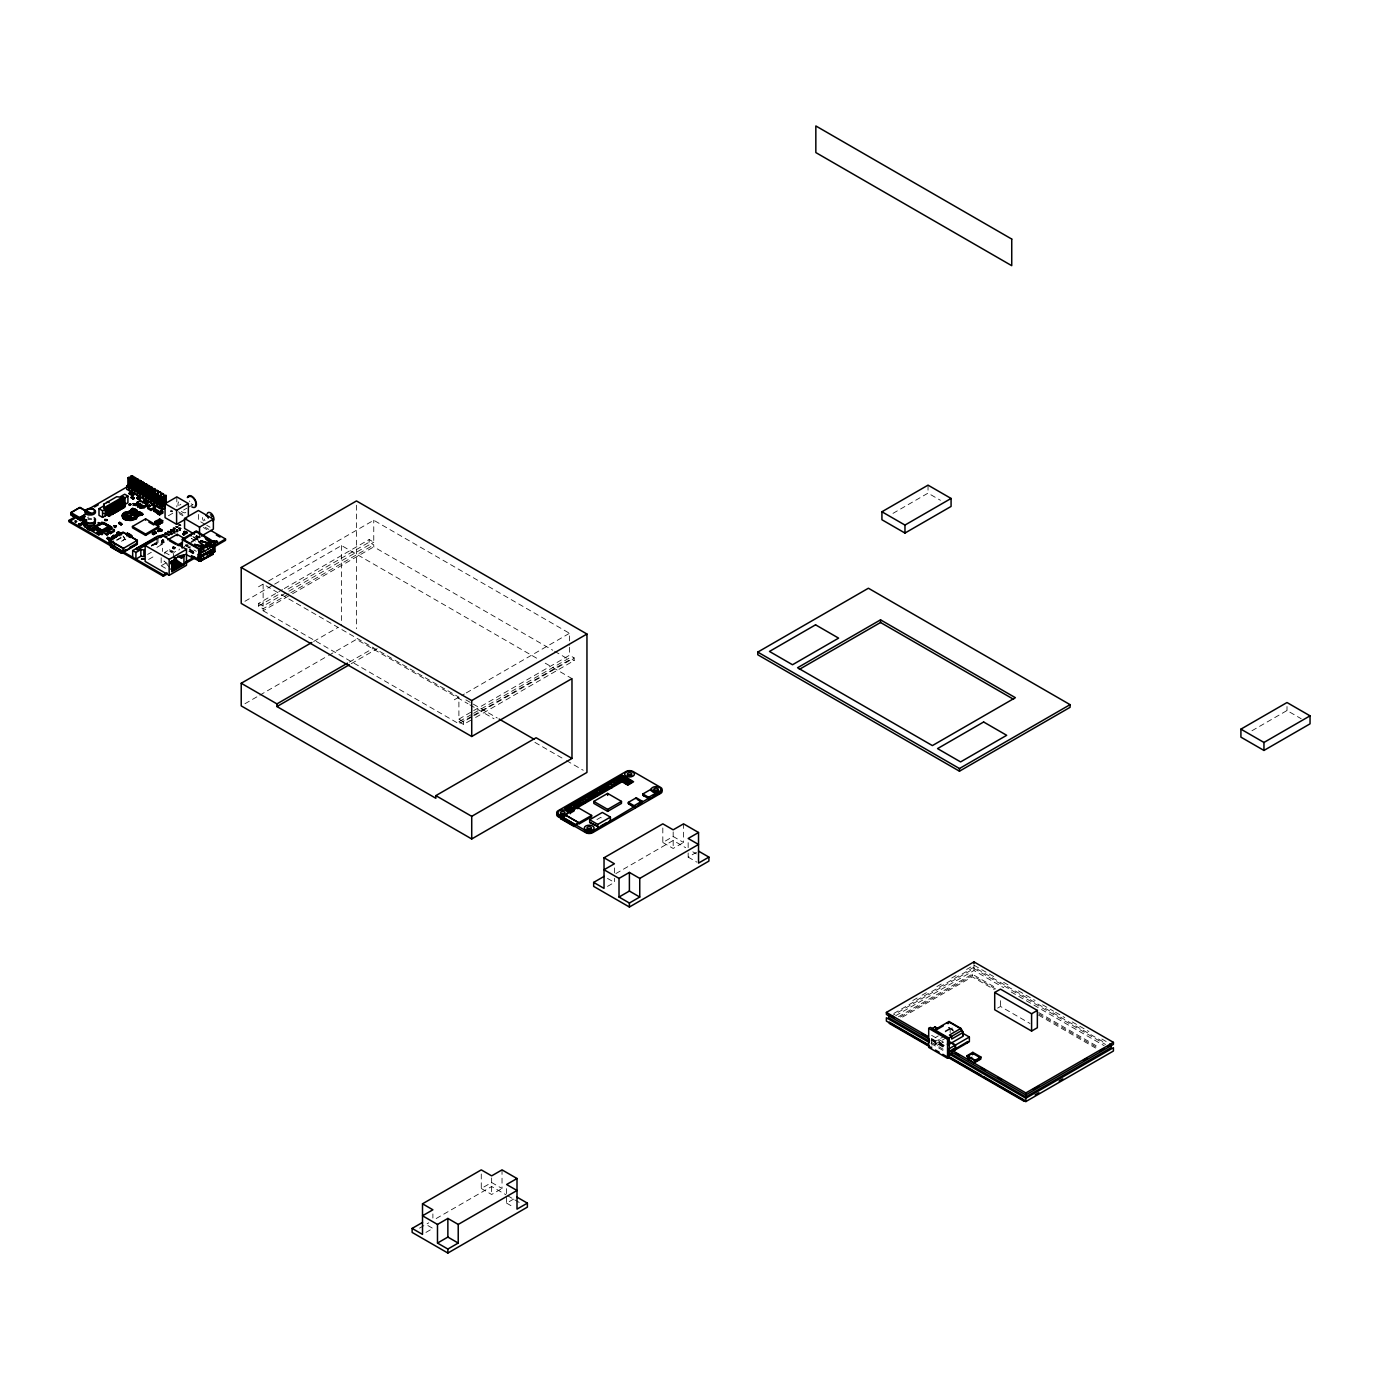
<?xml version="1.0" encoding="UTF-8"?>
<svg xmlns="http://www.w3.org/2000/svg" width="1379" height="1379" viewBox="0 0 1379 1379"><rect width="100%" height="100%" fill="white"/><g stroke="black" fill="none" stroke-linecap="round" stroke-linejoin="round"><path stroke-width="0.75" stroke-dasharray="5 3.75" d="M945.046 1035.784L935.169 1041.49L935.048 1044.213L931.601 1046.213M172.392 511.747L170.824 511.54L172.358 511.385M163.791 539.603L162.222 539.603M172.289 510.523L170.824 510.213L170.824 511.54M194.835 539.62L193.422 540.43M116.422 540.034L123.334 536.035L125.058 539.034L119.87 542.033M116.991 540.275L123.903 536.276M121.49 541.292L124.937 539.292L128.437 541.326M168.428 515.729L173.461 512.816M183.631 510.04L186.906 508.144M188.544 507.213L193.439 504.386M153.31 543.981L153.879 544.981L158.033 542.585L161.602 544.653L161.602 538M154.689 544.515L155.155 542.912L156.947 543.947L153.379 546.015M151.328 545.636L155.051 543.481M151.811 545.774L155.499 543.654L154.689 543.188M151.604 546.291L152.086 544.688M153.31 545.308L152.655 544.36M164.067 542.033L162.619 540.085L161.464 540.758L164.377 541.085L163.205 542.878L161.464 541.878L164.377 542.206M161.791 541.171L162.963 540.499M162.912 541.809L164.067 540.913M161.602 544.653L156.534 547.566L156.534 542.585M147.605 554.427L151.328 552.289M148.604 559.443L155.534 555.444M172.306 547.015L175.202 547.342L174.047 549.135L172.306 547.015L175.202 547.342M172.634 547.429L173.788 546.532L173.737 548.963M164.825 553.927L164.825 552.341L169.72 549.514L174.461 552.445M172.306 548.135L175.202 548.463M173.737 547.842L174.892 547.17L174.892 548.29M173.737 548.066L174.892 547.394M169.72 549.514L170.944 552.134L173.375 550.721L173.375 556.72M200.127 536.69L194.835 539.758L194.835 538.413L195.473 539.379M195.473 538.31L199.507 535.983L199.507 537.052M191.198 541.568L196.128 538.724L196.128 539.603M174.84 551.755L175.719 551.583M178.874 550.083L179.58 549.014M185.648 545.463L188.233 545.308M184.148 546.567L187.906 544.602M189.561 543.447L194.973 540.327L194.973 541.654M187.906 545.498L186.493 546.308L186.493 545.188M187.596 548.066L190.216 546.567M161.171 557.771L161.171 565.769L166.394 562.735M258.511 586.799L263.13 584.127L458.897 697.153L458.897 719.114L463.499 721.769L472.721 716.442M268.664 580.938L373.761 520.262L569.527 633.289L569.527 645.251M244.945 601.278L272.801 585.196M274.645 584.127L341.492 545.532L537.776 658.852M288.935 593.849L263.13 608.742L258.511 606.088L258.511 603.433L282.488 589.591M284.333 588.523L369.158 539.551L373.761 542.206L373.761 520.262M258.511 606.088L280.644 593.315M288.021 589.057L369.158 542.206L373.761 544.877L373.761 546.877L552.755 650.216M258.511 603.433L263.13 606.088L287.091 592.246M288.935 591.177L373.761 542.206M290.779 592.78L373.761 544.877M263.13 608.742L263.13 610.742L290.71 594.814M292.555 593.746L373.761 546.877M313.636 641.459L337.786 627.531M244.945 703.738L257.959 696.24M259.821 695.154L326.737 656.525M328.598 655.456L356.471 639.356L467.998 703.738M349.37 662.092L373.502 648.147M351.231 663.678L377.225 648.664M454.277 699.808L464.43 693.965M466.274 692.896L569.527 633.289M458.897 719.114L471.808 711.667M473.652 710.599L569.527 655.232L574.147 657.904L574.147 660.558L474.566 718.045M471.773 716.339L458.897 723.768L458.897 721.769L471.808 714.322M473.652 713.253L569.527 657.904L574.147 660.558M473.618 715.27L569.527 659.903L569.527 657.904M474.566 715.391L574.147 657.904M458.897 721.769L463.499 724.44L472.721 719.114M892.989 513.367L928.033 493.13L940.444 500.301M596.935 819.557L600.623 817.437L603.623 819.16M662.816 827.986L662.816 842.483L673.176 836.484L683.553 842.483L683.553 823.849M615.861 873.579L673.176 840.483L685.691 847.706M607.484 886.387L614.413 882.405L614.413 878.251M662.816 842.483L673.176 848.464L683.553 842.483M688.155 852.98L688.155 857.117L696.809 852.119M1251.96 730.749L1287.003 710.53L1301.19 718.718M481.271 1174.012L481.271 1188.491L491.648 1182.51L502.025 1188.491L502.025 1169.875M419.526 1228.137L428.783 1222.811M436.178 1218.536L491.648 1186.509L505.938 1194.748M425.956 1232.412L432.885 1228.413L425.956 1224.431M481.271 1188.491L491.648 1194.49L502.025 1188.491M506.627 1188.646L506.627 1203.143L513.54 1199.144M912.795 1000.516L920.207 996.224M922.068 995.155L929.48 990.88M936.893 986.588L944.305 982.313M951.717 978.039L959.146 973.746M966.558 969.471L973.97 965.197L996.207 978.021M893.833 1013.444L973.97 967.179L1105.975 1043.403M890.541 1016.685L973.97 968.523L1105.544 1044.489M895.695 1015.702L973.97 970.506L1003.722 987.692M898.487 1016.754L972.247 974.177L996.259 988.036M900.332 1017.012L972.247 975.505L996.259 989.364M902.573 1017.064L972.247 976.832L994.328 989.588M945.167 1031.061L952.079 1027.062L952.079 1030.165M931.601 1044.058L931.601 1039.766L938.306 1035.905M945.218 1031.906L950.148 1029.062L953.82 1031.182M946.683 1037.594L935.048 1044.213L937.479 1045.472L944.219 1041.576M997.603 1008.101L1000.482 1006.446L1029.975 1023.477M196.749 538.775L198.214 539.12L196.749 539.051M91.497 518.401L89.083 518.418A4.878 2.827 0 0 0 87.946 518.694M91.669 519.504L88.928 519.521A5.55 3.206 0 0 0 87.653 519.849M554.617 651.284L569.527 659.903M545.222 663.161L571.975 678.606M1003.619 982.313L1011.031 986.588M1018.443 990.863L1035.129 1000.499M1042.541 1004.774L1053.659 1011.203M1055.521 1012.272L1064.778 1017.616M1072.19 1021.891L1088.876 1031.526M1101.838 1039.025L1111.112 1044.368M205.04 524.33L198.386 520.486L198.386 514.488M206.712 525.278L210.039 527.209M1011.152 991.984L1104.114 1045.661M178.46 511.833L185.062 515.625M205.178 527.243L208.884 529.381M179.27 513.626L182.976 515.763M203.334 527.519L207.04 529.657M1038.732 1012.565L1097.839 1046.678M1038.732 1013.893L1097.839 1048.023M1038.508 1015.099L1095.564 1048.04M196.766 535.604L200.351 537.672M199.455 537.982L196.128 536.052L191.509 538.724M192.836 536.534L197.283 539.12M193.698 537.327L197.283 539.379M194.835 538.413L198.524 540.551M191.405 538.396L196.697 541.723M465.895 699.877L471.446 703.066M473.29 704.135L497.302 718.011M469.86 704.824L494.027 718.769M534.914 742.385L564.649 759.553M566.51 760.622L583.248 770.275M185.648 544.567L186.803 545.239M186.32 545.567L196.301 551.341M189.319 548.808L196.249 553.065M189.526 549.669L196.697 553.824M189.647 550.152L197.973 554.961M189.526 551.014L196.697 555.151M188.751 551.135L195.663 555.392M692.827 851.826L696.395 853.894M169.72 551.117L173.237 553.134M164.825 552.341L170.1 555.375M263.13 610.742L458.897 723.768M688.155 857.117L696.809 862.099M161.171 565.769L166.445 568.803M948.838 1027.407L954.078 1030.441M948.528 1027.683L954.044 1030.871M931.601 1035.336L948.114 1044.886M944.339 1045.437L940.926 1043.472L938.634 1039.49M931.514 1038.49L944.167 1045.799M931.308 1039.042L944.287 1046.523M931.601 1039.766L944.443 1047.195M931.015 1040.18L944.029 1047.695M931.308 1042.369L944.287 1049.85M931.015 1043.507L944.029 1051.022M607.484 878.406L614.413 882.405M507.731 1195.783L513.091 1198.885M514.867 1199.902L520.228 1203.005M506.627 1203.143L513.54 1207.125M938.237 1039.714L940.547 1043.696M935.169 1041.49L937.479 1045.472M167.342 563.925L163.998 561.029L169.531 567.441M123.041 536.017L124.937 539.292M1287.003 706.531L1287.003 710.53M1000.482 1000.671L1000.482 1006.446M973.97 965.197L973.97 970.506M972.247 974.177L972.247 975.505M950.148 1029.062L950.148 1032.837M928.033 485.149L928.033 493.13M688.155 842.621L688.155 850.912M673.176 831.899L673.176 848.464M614.413 867.908L614.413 876.182M569.527 647.251L569.527 655.232M491.648 1177.925L491.648 1194.49M463.499 721.769L463.499 724.44M432.885 1213.934L432.885 1218.071M369.158 539.551L369.158 542.206M356.471 505.214L356.471 628.703M341.492 545.532L341.492 625.376M263.13 584.127L263.13 606.088M196.697 535.448L196.697 539.723M186.803 545.015L186.803 546.136M176.822 496.905L176.822 506.886M174.047 548.015L174.047 549.135M173.461 546.343L173.461 547.463M172.634 547.204L172.634 548.325M163.205 541.757L163.205 542.878M162.912 542.705L162.963 540.275L161.791 542.068M162.619 540.085L162.619 541.206M162.446 539.482L162.446 551.462M158.033 537.586L158.033 542.585M156.947 538.637L156.913 547.394M155.155 542.912L155.155 544.24M87.584 517.384A5.671 3.275 0 0 1 88.911 517.056M179.787 505.248A3.258 1.879 60 0 1 180.856 504.249M192.957 504.524A3.258 1.879 60 0 1 191.216 503.783M189.802 501.732A3.258 1.879 60 0 1 189.578 500.956M185.837 512.523A6.516 3.758 60 0 1 181.39 511.333M178.132 505.697A6.516 3.758 60 0 1 178.598 501.922M203.437 520.9A4.895 2.827 60 0 1 202.42 517.487M205.006 520.71A2.448 1.413 60 0 1 204.213 519.038"/><path stroke-width="1.5" d="M75.19 521.796C74.966 522.141 75.224 519.297 75.759 521.555M130.247 485.942L130.264 477.979L129.057 477.272L127.885 477.961L127.885 485.942L130.247 485.942L127.885 485.942M132.384 511.971L134.073 512.161A8.274 4.775 0 0 0 133.28 509.782L133.729 509.696A13.29 7.671 0 0 1 135.056 512.092L136.297 511.678M133.022 487.545L133.039 476.376L131.832 475.686L130.66 476.358L130.66 487.528L133.022 487.545L130.66 487.528M135.78 489.149L135.797 477.979L134.59 477.272L133.418 477.961L133.418 489.131L135.78 489.149L133.418 489.131M138.555 490.734L138.555 479.564L137.366 478.875L136.176 479.547L136.176 490.734L138.555 490.734L136.176 490.734M141.313 492.337L141.33 481.168L140.124 480.461L138.951 481.15L138.951 492.32L141.313 492.337L138.951 492.32M144.088 493.923L144.088 482.753L142.899 482.064L141.709 482.736L141.709 493.923L144.088 493.923L141.709 493.923M146.846 495.526L146.863 484.357L145.657 483.667L144.485 484.339L144.485 495.526L146.846 495.526L144.485 495.526M149.604 497.129L149.621 485.96L148.415 485.253L147.243 485.942L147.243 497.112L149.604 497.129L147.243 497.112M152.38 498.715L152.397 487.545L151.19 486.856L150.018 487.528L150.018 498.715L152.38 498.715L150.018 498.715M155.137 500.318L155.155 489.149L153.948 488.459L152.776 489.131L152.776 500.318L155.137 500.318L152.776 500.318M157.913 501.922L157.93 490.752L156.723 490.045L155.551 490.734L155.551 501.904L157.913 501.922L155.551 501.904M160.671 503.507L160.688 492.337L159.481 491.648L158.309 492.32L158.309 503.507L160.671 503.507L158.309 503.507M163.446 505.11L163.463 493.941L162.257 493.251L161.084 493.923L161.084 505.093L163.446 505.11L161.084 505.093M166.221 495.544L166.204 503.507L165.049 504.197L163.842 503.507L163.842 495.526L166.221 495.544L163.842 495.526M142.106 514.436L141.227 513.16M92.324 529.915L94.789 528.485L93.875 527.95L94.031 529.329M93.255 529.777L96.358 528.64L100.408 530.984L100.408 529.26M136.78 511.695L136.504 510.54M132.746 508.351L132.884 508.73A4.964 2.861 0 0 1 135.952 509.902L136.607 510.851M132.97 509.23L132.177 509.247M131.298 510.316L131.936 509.437M131.522 511.661L131.367 510.523M131.246 510.816L131.384 511.488A2.206 1.276 0 0 0 134.435 512.367L134.435 512.419A3.379 1.948 0 0 0 134.504 511.557L134.539 511.695M132.212 511.661L132.798 509.351M139.434 512.264L138.434 512.109A1.81 1.051 0 0 0 136.176 513.143L136.28 513.402A2.034 1.172 0 0 0 137.452 515.108C140.262 515.556 133.935 513.574 138.383 513.557M140.262 513.005L141.623 513.471M140.348 514.746L139.124 515.212L142.175 514.212M109.165 502.559L107.562 501.646L106.769 502.749M135.625 505.403L134.366 504.455L133.108 505.403M167.824 533.001L169.445 533.001M172.203 531.536L170.703 531.639M173.392 533.018L175.03 533.018M177.805 531.518L176.322 531.639M580.145 803.147C584.075 806.163 583.196 800.871 578.835 802.785M606.398 786.754C601.882 789.288 603.933 784.323 606.829 786.289M85.946 510.351L85.912 511.678A4.223 2.43 0 0 0 88.98 513.453L91.273 513.419A4.654 2.689 0 0 0 94.461 511.575L94.513 510.264A4.223 2.43 0 0 0 91.428 508.489L89.135 508.506A4.654 2.689 0 0 0 85.946 510.351L91.273 513.419M85.015 519.297L84.964 520.917A5.154 2.965 0 0 0 88.721 523.089L91.514 523.055A5.671 3.275 0 0 0 95.392 520.814L95.444 519.193A5.154 2.965 0 0 0 94.1 517.814M172.03 568.441L173.72 569.786M171.013 561.753L176.133 568.389L171.789 563.735M172.151 561.132L177.943 567.355L171.617 561.408M175.719 566.286L173.582 562.684M176.926 565.58L179.149 566.648L172.823 560.719M178.081 564.994L179.753 566.304L174.03 560.012M173.961 560.098L178.684 564.649L174.633 559.667M174.409 557.426L181.545 565.269L179.287 564.304L174.478 557.357M137.09 512.471L136.642 513.333M935.048 1026.907L936.755 1029.63L937.358 1028.234L935.048 1026.907L931.601 1028.906M132.005 510.471L131.936 511.419M89.842 529.864L89.17 529.398M961.577 1030.578L948.114 1038.439L948.114 1044.886L963.214 1036.163L963.214 1032.388L960.904 1028.406L948.993 1021.529L948.287 1022.977L946.701 1022.856M952.837 1050.35L953.561 1048.902L955.147 1049.023L955.147 1045.248L951.476 1043.127M951.458 1051.987L1025.838 1094.926L1113.422 1044.368L1113.422 1042.369L1025.838 1092.944L953.234 1051.022L953.94 1049.557L955.526 1049.695L955.526 1045.023L950.338 1042.041M967.058 1043.041L967.765 1041.576L950.941 1051.453M642.045 802.302L634.961 807.594L628.341 803.561L628.341 802.371L636.288 797.769L642.045 801.096L642.045 802.302L637.736 799.803M656.576 793.908L649.492 799.199L642.855 795.183L642.855 793.976L650.802 789.391L656.576 792.718L656.576 793.908L652.25 791.425M88.877 529.674L90.445 529.502M89.221 528.829L90.049 529.002M147.881 502.663C143.502 506.627 140.503 497.078 147.881 502.663L145.76 504.955L145.76 503.611M182.183 548.118L182.528 538.948L196.352 530.967L213.642 541.619M199.128 560.839L199.472 548.739L213.297 540.758M185.562 554.358L199.472 561.046L213.297 553.065L213.642 551.79M141.33 514.488L142.175 514.298M132.16 509.437L134.746 509.816M80.378 524.02L81.689 524.537M136.642 512.816L136.573 512.971A13.687 7.912 0 0 1 140.882 513.971L140.882 513.971M91.014 528.709L90.066 528.157M115.784 527.45L114.371 527.45M608.691 822.091L610.414 819.764L610.414 817.109L602.347 812.438L589.678 819.764L589.678 822.418L599.469 827.417L635.288 806.06M138.21 505.748L140.037 504.3L141.072 504.904L137.607 506.765L139.865 505.593L138.814 505.007M140.779 507.231L142.589 505.783L143.623 506.386L140.175 508.248L142.416 507.076L141.382 506.472M135.573 504.352L137.504 502.835L138.658 503.507L136.09 505.386L134.935 504.714L136.728 505.024M97.254 532.397L100.408 529.932L101.339 530.45L96.961 533.001L98.478 534.018L100.495 532.725L98.478 534.018M175.081 566.735L176.736 568.045L175.667 568.131M176.288 566.045L177.477 567.079M177.529 565.235L173.426 560.374M179.339 564.201L173.875 557.702M108.027 534.38L107.183 535.155M104.838 533.397C109.596 533.156 103.408 533.259 105.562 534.207M79.844 524.709L78.534 524.244L80.016 523.572M141.33 514.867L139.9 514.936M170.686 534.362L172.099 534.362M566.614 810.145L570.199 811.386L573.785 810.145M572.371 810.145L570.199 808.715L568.027 810.145M127.885 477.961L130.264 477.979M130.66 476.358L133.039 476.376M84.153 518.832L80.844 520.728L70.95 515.022L70.95 512.523L79.948 507.334L86.911 511.35M71.122 512.643L79.758 507.644L86.739 511.678M133.418 477.961L135.797 477.979M136.176 479.547L138.555 479.564M113.371 547.394L68.95 521.762L68.95 520.435L76.276 516.194M85.412 510.919L129.333 485.563M70.777 520.693L74.432 518.59M94.565 506.972L98.219 504.852M126.73 486.184L135.021 487.304L137.797 486.184L139.727 487.304L137.797 488.907L129.488 487.787M129.488 490.493L126.73 489.373L126.73 485.701L135.021 484.598L136.952 486.184M138.951 481.15L141.33 481.168M85.05 514.436L79.654 517.556L79.654 520.038M85.015 514.677L79.827 517.659L70.95 512.523M103.701 507.575L103.701 504.249L116.715 496.733L119.766 497.061L124.679 494.216L127.919 496.095L127.919 502.749L123.007 505.576L123.007 498.922M84.946 516.849L80.206 519.59L84.946 516.211M111.871 514.677L111.871 513.35L108.993 512.35L111.303 513.678C113.233 516.694 104.201 510.471 110.82 513.953C111.371 518.573 103.201 510.402 109.596 514.66L109.027 516.315L106.717 514.988L102.563 517.384L98.995 515.332L98.995 508.679L104.063 505.748L103.701 504.249M141.709 482.736L144.088 482.753M84.153 518.625L80.93 520.486L71.122 514.815M131.143 493.544L129.85 494.285L129.161 493.217L130.195 492.631L130.695 493.803M127.919 496.095L125.041 497.767L123.248 496.716L103.649 508.041L105.442 509.075L105.442 515.729M129.161 493.889L130.884 493.682M132.263 489.373L134.194 490.493L136.952 489.373L145.26 490.493L143.313 492.096L135.021 490.976M129.161 493.217L130.884 493.027M103.649 513.35L105.907 514.126L105.097 508.334L123.541 497.698L124.351 504.817M130.315 494.561L131.177 494.32M131.005 494.958L131.35 493.286L131.85 494.475M144.485 484.339L146.863 484.357M82.964 522.813L84.188 521.469L82.447 522.331M84.188 521.469L82.292 522.417L84.188 522.124M98.995 508.679L102.563 510.73L105.442 509.075M105.097 508.334L124.351 498.164M132.039 493.682L130.315 493.889M82.154 522.951L81.309 523.175L82.688 522.641M131.919 494.82L133.66 494.613L132.608 495.888L131.919 494.82L132.608 495.888M86.722 521.365L82.206 523.968L84.929 525.537L82.843 524.003L86.446 521.917M80.689 525.227L81.654 524.83M131.919 495.492L133.66 495.285M147.243 485.942L149.621 485.96M131.695 498.284L132.729 497.009L131.005 497.216L131.867 497.647M131.005 497.888L132.729 497.009M132.505 498.078L134.228 497.888L133.194 499.146L132.505 498.078L133.194 499.146M89.256 526.744L87.273 528.088L84.395 526.416L86.377 525.071L89.256 526.933L86.377 525.071M137.797 492.579L140.555 493.699L148.846 492.579L150.794 493.699L148.846 495.285L140.555 494.165M132.505 498.75L134.228 498.543M150.018 487.528L152.397 487.545M107.303 508.006L107.303 514.66L107.941 507.627M109.562 513.35L112.388 514.367L112.975 512.712C106.683 508.386 114.509 516.763 113.992 512.126C107.545 507.903 115.87 515.987 115.302 511.368L112.423 510.368L115.302 511.368M112.992 504.714C109.992 514.798 118.646 509.747 115.767 512.436M117.267 502.249L117.267 508.903L120.8 509.523L120.8 508.179L118.508 506.851L120.8 508.179M119.559 500.922L119.559 507.575L120.059 500.629M121.921 499.56C119.128 502.352 123.989 510.23 125.317 505.576L122.438 504.576L125.317 505.576M136.762 497.612L138.486 497.423L137.452 498.681L136.762 497.612L137.452 498.681M136.762 498.284L138.486 498.078M109.596 514.66L109.027 516.315M112.975 512.712L112.388 514.367M113.992 512.126L113.423 513.781M117.387 511.488L117.387 510.161L116.922 511.764L113.457 509.765L116.922 511.764M118.594 509.454L115.715 508.455L118.594 509.454L118.025 511.126L114.612 509.092L117.387 510.161M118.99 509.23L118.99 510.558L118.99 509.23L116.698 507.903L119.577 508.903M121.869 507.575L121.283 509.23L121.869 507.575C115.543 503.266 123.472 511.592 122.938 506.955L120.059 505.955L122.938 506.955M123.662 506.541L123.662 507.868L123.662 506.541L121.352 505.214L124.231 506.214M138.555 498.44L140.106 498.353L138.383 499.215L139.245 498.974M140.106 498.353L138.555 498.577M152.776 489.131L155.155 489.149M130.781 504.8L129.729 505.403C127.316 503.007 132.763 505.317 129.885 503.852L129.919 505.3M138.383 499.215L140.106 499.008M88.842 528.295L87.394 528.933L88.153 529.45M129.04 505.007L130.781 504.128M95.168 526.226L101.977 522.313L108.769 526.226L101.977 530.157L95.168 526.226L95.427 528.123L95.427 526.382M143.313 495.768L150.794 496.888L148.846 498.474L146.088 497.371M137.504 502.577L137.504 503.904L137.073 502.335L140.313 500.474L147.329 504.524L147.329 505.852L144.105 507.731L140.175 508.248M157.93 490.752L155.551 490.734M90.893 530.122L96.34 526.985M99.96 524.899L103.58 522.813L111.406 527.33L98.736 534.656M93.806 529.071L95.323 529.95L93.444 531.053L91.91 530.036L93.238 530.45M91.91 530.157L96.358 527.588L95.427 527.054M134.935 504.714L137.504 503.904M134.97 505.369L140.037 505.369L140.037 504.042M156.741 494.613L157.93 493.941L155.551 493.923L156.741 494.613L156.741 502.594M160.688 492.337L158.309 492.32M137.607 506.093L139.262 506.352M96.771 530.088L98.616 530.226M97.702 530.76L98.857 530.088M137.607 506.765L142.589 506.851L142.589 505.507M148.846 498.957L151.621 500.077L153.552 498.957L150.794 497.371M159.516 496.216L160.688 495.544L158.309 495.526L159.516 496.216L159.516 504.197M163.463 493.941L161.084 493.923M96.961 533.139L98.96 531.984L100.495 532.863M108.389 526.675L108.579 525.209L108.769 527.967L101.977 531.898L98.219 533.311L97.306 532.122L98.219 533.311M140.175 507.575L141.813 507.834M137.073 502.335L144.105 506.386L147.329 504.524M108.389 526.02L108.389 527.743L109.2 526.209M149.897 505.335L148.174 506.196L149.897 506.007L149.208 504.938L149.708 506.11M151.621 500.56L154.379 501.68L156.327 500.077M119.542 523.796L119.508 522.348L120.404 522.641L118.853 523.399M119.508 522.348L118.68 523.503M118.853 522.865L120.197 522.882M162.274 497.819L163.463 497.129L161.084 497.112L162.274 497.819L162.274 505.8M101.253 533.707C104.235 532.846 99.46 534.535 102.115 534.138L102.977 533.518L101.253 534.38M107.217 530.415L111.13 528.157L114.354 530.019L114.354 531.346L110.441 533.604L107.217 531.742L107.217 530.415L110.441 532.277L114.354 530.019M120.404 522.641L119.37 523.899M147.777 507.265L151.707 504.99L154.931 506.851L154.931 508.196L151.018 510.454L147.777 508.592L147.777 507.265L151.018 509.127L154.931 506.851M101.943 534.776L102.287 533.776M107.217 531.742L111.13 529.484L111.13 528.157M120.283 524.434L122.007 524.227L121.128 523.279L120.973 524.83L120.473 523.658M154.379 502.163L157.154 503.266L159.085 501.68M120.973 524.83L122.007 524.227M157.154 503.749L159.912 504.869L161.843 503.266M158.43 512.178L156.741 512.867L153.741 511.144L153.741 509.816L155.241 508.954L158.24 510.678L157.878 513.953L157.878 512.488L159.481 513.419L162.705 511.557L162.705 513.022L159.481 514.884L157.878 513.953M108.579 537.638L106.855 538.499L107.717 538.12M153.741 511.144L155.241 508.954M106.855 538.499L108.579 538.293M119.99 535.69L116.991 533.966L116.991 532.639L118.491 531.777L121.473 533.501L121.473 534.828M159.912 505.352L162.688 506.472L164.618 505.352M113.388 538.861C117.008 536.81 109.682 537.689 113.785 535.362L116.319 536.827M109.493 538.155L110.182 539.223L108.458 539.43L109.493 538.155L109.992 539.344M113.44 537.017L111.406 537.707L112.664 536.586M116.991 533.966L118.491 531.777M111.406 537.707L113.785 535.362M115.974 535.293L114.129 536.224L115.508 535.035L116.698 536.103L114.578 536.483L116.232 535.845M108.458 539.43L110.182 538.568M111.406 537.31L113.13 536.845M153.741 509.816L156.741 511.54L158.24 510.678M112.164 538.155L113.44 537.431M132.453 526.468L145.588 518.866L158.723 526.468L158.723 527.795L145.588 535.38L132.453 527.795L132.453 526.468L145.588 534.052L158.723 526.468M110.906 539.344L111.802 540.154M112.63 538.431L114.198 537.465M115.302 536.914C119.645 535.155 115.009 537.758 114.853 536.638M121.473 533.501L119.99 534.362L116.991 532.639M162.705 513.022L160.498 512.436L160.498 510.971L162.705 511.557M159.912 504.869L159.912 508.541L162.688 509.661L164.618 508.541L164.618 504.869L162.688 503.749M109.51 540.551L123.334 532.57L137.038 540.482L137.038 543.964L121.49 552.945L111.234 547.015L109.51 544.033L109.51 540.551L123.214 548.48L137.331 540.327L137.331 544.257L121.611 553.341L111.113 547.291L109.217 543.998L109.303 538.275L109.992 538.81M158.43 512.298L160.498 511.109M126.092 549.531L122.645 551.514L110.079 544.274L113.543 541.275M128.161 533.501L126.437 534.362L127.471 533.104L128.161 534.173L127.471 533.104M109.217 543.998L112.957 542.033M129.867 534.397L128.695 533.725L126.954 534.742L129.867 534.397L129.867 535.517L127.264 535.673L127.282 533.225L127.971 534.276M129.04 537.052L130.781 534.931L131.608 536.914L131.936 535.604M111.234 547.015L114.681 545.033M157.465 522.451L160.154 524.003L158.551 524.934L155.086 522.934L155.137 521.503L156.758 520.572L161.24 523.313L162.739 522.451L160.447 522.848L160.516 521.434L162.739 520.848L161.119 523.244L161.119 521.779M157.895 521.383L159.499 518.987L162.739 520.848M111.113 547.291L114.56 545.291M130.505 536.655L131.608 536.017L130.436 535.345M188.354 503.559L176.822 496.905L165.066 503.68L176.598 510.333L188.354 503.559L188.354 515.539M155.086 522.934L156.706 522.003M159.395 520.521L159.499 518.987M157.758 523.158L159.378 522.089L159.981 523.899L158.361 524.83L158.361 523.365L155.137 521.503M158.361 523.365L159.981 522.434M159.309 523.52L157.689 524.451L157.758 523.02M159.257 531.053L159.998 528.588L161.895 530.881L159.24 530.243L159.998 528.588M152.431 533.363L154.155 533.57L153.465 534.621L152.431 533.363L154.62 533.966L155.12 532.777M155.31 533.57L153.586 533.363L154.448 532.397M154.62 532.104C157.62 533.932 152.845 532.639 155.499 531.794L155.465 533.242L156.344 532.966L154.81 532.328M159.24 529.019L159.464 531.174L157.74 530.967L159.257 530.519M153.31 533.208L152.604 534.138M154.448 532.535L153.758 533.466M159.464 531.174L158.43 529.898L157.913 531.07M152.431 534.035L154.155 534.225M156.344 532.966L154.81 532.208M129.557 547.532L136.469 543.533M156.344 532.294L153.586 532.69M158.568 530.915L159.464 530.501M160.757 531.122L161.533 529.467L161.533 530.674M160.757 530.139L161.895 529.674M194.542 534.225L184.562 528.467L184.562 518.487L198.386 510.506L213.366 519.142L213.366 529.122L201.265 536.121M165.049 496.216L165.066 517.659L176.598 524.313L186.665 518.504M132.677 557.219L132.677 550.566L135.556 548.911L137.366 549.945L162.446 535.483L186.475 549.359L186.475 565.321L169.169 575.319L145.14 561.443L145.14 545.481L169.169 559.357L186.475 549.359M158.033 535.931L155.155 537.586L156.947 538.637M135.918 552.445L140.83 549.6L143.881 549.928L143.881 556.582L140.83 556.254L135.918 559.098L135.918 552.445L132.677 550.566M167.755 539.792L177.201 534.328L185.079 538.879M186.837 533.052L183.631 532.415L184.493 532.035M183.631 532.415L185.355 532.208L183.803 531.777M185.355 531.553L184.321 532.811M183.872 534.776C182.942 531.829 186.182 534.276 183.683 534.88L183.183 534.38M183.183 533.845L184.545 533.863M182.993 534.483L184.717 534.294M186.182 532.915L185.303 532.484L187.027 532.294L186.148 532.001L186.182 533.449M184.717 533.621L183.683 534.88M187.027 532.294L185.303 533.156M185.993 533.552L187.027 532.949M184.562 518.487L199.541 527.14L213.366 519.142M212.952 542.016L196.008 531.57L182.993 540.103M191.216 535.052L190.371 535.414L191.25 535.845M177.201 545.239L181.925 542.516M178.787 545.67L181.925 543.843M201.472 546.515L194.629 544.602L203.213 545.912L199.231 541.551L203.851 545.946L198.886 541.757M207.695 542.912L200.851 541.016L207.695 542.912L209.436 541.913L205.454 537.948L210.073 542.343L205.454 537.948M200.851 541.016L207.695 543.309L210.073 541.947M209.436 541.913L205.454 538.362M170.806 561.632L173.306 560.96L171.479 563.339L170.806 561.632L173.306 560.96M177.977 556.202L181.494 558.236L181.683 555.358L184.183 554.686L182.338 557.064L184.183 556.013M181.494 556.495L180.27 557.202L180.27 555.599L175.374 558.426L174.168 562.46L171.72 563.873L171.72 571.854L183.924 564.804L183.924 556.823L181.494 558.236M170.806 562.96L173.306 562.287M203.851 545.55L201.472 546.911L194.629 544.205M212.831 554.461L200.386 561.115L200.386 547.808L212.366 540.878L213.417 542.275L212.831 554.461L212.366 553.186M182.528 538.948L199.817 548.928L214.452 541.154L214.917 551.6L213.417 552.462M198.317 550.462C202.127 545.946 193.612 563.58 200.283 560.046M211.108 543.205L200.283 548.808M213.417 542.275L214.917 541.413M214.176 542.257L216.503 540.809L217.641 541.568L214.917 543.136M200.283 550.135L211.108 544.55L211.108 542.55M199.128 550.031L202.575 552.031L204.885 550.962L201.42 548.963M200.386 556.22L213.297 548.773L213.297 546.101L204.885 550.962M123.576 551.962L163.343 574.922L166.997 572.802M185.286 562.236L194.439 556.961M200.386 553.565L202.575 552.031M214.572 545.343L225.535 538.999L225.535 540.327L214.572 546.67M173.254 569.51L174.323 569.441M171.186 564.08L174.926 569.096L180.356 565.959L178.684 564.649M179.287 566.045L180.356 565.959M173.116 570.13L171.496 568.717M118.922 550.6L163.343 576.25L166.997 574.129M185.286 563.58L194.439 558.288M200.283 555.892L211.108 550.307M200.283 557.219L211.108 551.634L211.108 549.635M198.317 560.65L199.817 559.788L200.851 561.374M212.952 552.203L214.917 551.6M191.405 555.582L200.386 560.115M200.386 561.115L210.659 555.185M347.508 663.161L276.955 703.893L276.955 706.548L435.85 798.286L435.85 795.631L471.721 816.334L571.975 758.45L571.975 678.606L471.721 736.489L241.222 603.433L241.222 567.493L356.471 500.956L586.954 634.03L586.954 772.43L471.721 838.966L241.222 705.893L241.222 683.26L311.792 642.528M276.955 706.548L349.37 664.747M241.222 567.493L471.721 700.566L586.954 634.03M881.922 511.764L928.033 485.149L951.079 498.457L951.079 506.438L904.969 533.052L881.922 519.745L881.922 511.764L904.969 525.071L951.079 498.457M435.85 795.631L536.103 737.748L571.975 758.45M757.778 652.095L868.408 588.23L1070.087 704.652L1070.087 707.324L959.456 771.189L757.778 654.766L757.778 652.095L959.456 768.534L1070.087 704.652M880.543 619.843L797.562 667.746L932.394 745.591L1015.375 697.688L880.543 619.843L880.543 622.498L1013.531 699.274M799.406 669.332L880.543 622.498M565.131 816.109L565.131 814.782L627.824 778.446M561.96 817.075L565.407 815.075L578.663 822.729L574.06 826.452L560.805 818.798L560.805 817.471L561.96 816.799L575.215 824.728L591.625 815.437L591.625 816.764L578.956 824.09L578.956 822.763L565.131 814.782M570.561 812.972L574.181 810.869M560.805 818.798L565.407 815.075M593.815 801.406L607.656 793.408L621.481 801.406L621.481 803.388L607.656 811.386L593.815 803.388L593.815 801.406L607.656 809.387L621.481 801.406M624.946 783.427L630.703 780.1M560.805 817.471L574.06 825.125L575.215 824.728M589.678 819.764L597.745 824.418L610.414 817.109M628.341 802.371L634.099 805.698L642.045 801.096M642.855 793.976L648.613 797.303L656.576 792.718M600.744 826.021L606.26 822.832M638.925 803.974L649.785 797.7M655.232 794.563L660.662 791.425A4.895 2.827 0 0 0 660.662 787.426L633.013 771.464A4.895 2.827 0 0 0 626.083 771.464L558.099 810.714A4.895 2.827 0 0 0 558.099 814.713L575.215 824.452M593.659 882.405L604.036 888.386L604.036 857.772L662.816 823.849L673.176 829.83L683.553 823.849L698.532 832.502L698.532 863.099L708.909 857.117L708.909 861.099L629.393 907.02L593.659 886.387L593.659 882.405L604.036 876.406M604.036 857.772L614.413 863.771L604.036 869.753L619.016 878.406L629.393 872.424L639.753 878.406L698.532 844.465L688.155 838.484L698.532 832.502M619.016 878.406L619.016 897.039L629.393 891.041L639.753 897.039L639.753 878.406M619.016 897.039L629.393 903.021L639.753 897.039M1240.91 729.146L1287.003 702.532L1310.05 715.839L1310.05 723.837L1263.957 750.435L1240.91 737.144L1240.91 729.146L1263.957 742.454L1310.05 715.839M412.131 1228.413L422.508 1234.412L422.508 1203.798L481.271 1169.875L491.648 1175.856L502.025 1169.875L517.004 1178.511L517.004 1209.124L527.381 1203.143L527.381 1207.125L447.865 1253.046L412.131 1232.412L412.131 1228.413L422.508 1222.432M422.508 1203.798L432.885 1209.797L422.508 1215.778L437.488 1224.431L447.865 1218.433L458.224 1224.431L517.004 1190.491L506.627 1184.509L517.004 1178.511M437.488 1224.431L437.488 1243.065L447.865 1237.066L458.224 1243.065L458.224 1224.431M437.488 1243.065L447.865 1249.046L458.224 1243.065M929.153 1039.111L886.387 1014.427L886.387 1012.427L973.97 961.87L1113.422 1042.369M928.705 1028.372L930.446 1027.372L949.269 1038.249L949.269 1057.279L947.545 1058.279L928.705 1047.402L928.705 1028.372L947.545 1039.249L949.269 1038.249M994.707 992.466L1000.482 989.139L1037.353 1010.428L1037.353 1027.734L1031.595 1031.061L994.707 1009.773L994.707 992.466L1031.595 1013.755L1037.353 1010.428M935.048 1029.579L948.993 1021.529M936.755 1029.63L943.339 1025.838M960.904 1028.406L949.39 1035.06L951.579 1036.456L951.682 1039.042L963.214 1032.388M953.234 1051.022L969.368 1041.697L969.368 1037.042L948.114 1049.316L948.114 1055.745L951.579 1053.746L951.579 1051.091L950.097 1050.884L953.389 1048.988M971.092 1058.003L968.213 1059.675L967.058 1055.676L972.816 1052.349L980.883 1057.004L980.883 1059.003L973.97 1063.002M967.403 1056.28L972.591 1053.28L979.969 1057.538L979.969 1058.969L973.833 1062.519L968.351 1059.348L967.403 1056.28L974.781 1060.537L980.883 1057.004M968.351 1059.348L971.816 1057.365M1033.25 1089.324L1038.801 1086.118M1083.308 1060.417L1087.014 1058.279M1099.994 1050.781L1103.7 1048.643M1107.406 1046.506L1111.112 1044.368L1111.112 1047.695L1025.838 1096.926L949.855 1053.056M949.597 1054.245L1025.838 1098.253L1113.422 1047.695L1113.422 1051.022L1025.838 1101.58L947.735 1056.504M1035.164 1094.874L1038.852 1092.737M1059.141 1081.033L1062.83 1078.895M151.207 494.854L150.018 495.526L151.225 496.216M140.848 514.108L140.796 514.057A9.205 5.309 0 0 0 136.745 513.626M79.654 523.692L78.81 524.175L79.706 524.641M105.028 520.538L106.872 520.538M109.562 525.899L112.044 527.347L98.788 535L90.359 530.139L103.632 522.469L109.786 526.037M165.273 534.345L166.428 534.345M180.218 530.191L179.822 529.312L179.598 530.243M621.481 778.446L622.636 778.446M603.468 788.185C600.399 791.615 599.537 785.668 603.95 787.943M594.97 796.407L596.124 796.131M88.256 528.347L89.48 528.691L89.239 530.105M137.09 512.523L140.124 512.988M138.159 515.177L139.072 515.16M174.409 530.226L174.202 529.295L173.978 530.226M621.239 777.963C628.066 776.411 616.982 775.153 622.05 777.722M618.361 779.635C625.273 777.463 613.069 777.463 619.998 779.635M624.118 779.635C630.944 778.084 619.878 776.808 624.946 779.394M592.436 794.597C599.262 793.046 588.178 791.787 593.246 794.356M589.557 796.269C596.383 794.718 585.299 793.442 590.367 796.028M135.676 512.264L134.401 511.281L134.746 512.092M139.572 512.419L141.158 513.091M616.292 781.048C621.412 778.721 610.673 779.411 616.723 781.203M621.636 781.203C627.738 779.394 616.896 778.739 622.05 781.048M610.535 787.702C615.43 784.944 604.347 786.633 611.69 788.098M584.61 802.681C589.66 800.096 578.594 801.371 585.42 802.906M575.957 804.336C581.024 801.768 569.941 803.026 576.767 804.578M134.091 509.265L135.245 509.713M133.401 508.989L134.022 509.196M139.727 487.787L142.485 489.373M145.26 490.976L148.018 492.579M129.488 487.304L129.488 490.976L132.263 492.096M132.263 488.907L132.263 492.579L135.021 493.699M135.021 490.493L135.021 494.165L137.797 495.285M137.797 492.096L137.797 495.768L140.555 496.888M140.555 493.699L140.555 497.371L143.313 498.474M143.313 495.285L143.313 498.957L146.088 500.077M146.088 496.888L146.088 500.56L148.846 501.68M148.846 498.474L148.846 502.163L151.621 503.266M151.621 500.077L151.621 503.749L154.379 504.869M164.618 504.869L164.618 508.058M154.379 501.68L154.379 505.352L157.154 506.472M157.154 503.266L157.154 506.938L159.912 508.058M947.08 1023.373L948.58 1023.494M138.038 513.453L138.193 513.522A12.618 7.291 0 0 1 136.176 513.143M136.262 511.195L135.211 510.144M589.678 822.418L597.4 826.211M103.546 522.951L105.476 524.537L103.546 524.02M200.851 540.62L207.764 543.274M137.504 515.074L137.366 515.315A5.102 2.948 0 0 0 142.606 514.401L142.606 514.401A5.102 2.948 0 0 1 137.366 515.246A3.103 1.793 0 0 1 136.28 517.159A2.948 1.707 0 0 1 133.332 519.331L133.091 519.538A4.12 2.379 0 0 1 128.575 519.935A3.258 1.879 0 0 1 126.816 519.659A3.327 1.913 0 0 1 123.231 517.59A3.723 2.155 0 0 1 122.628 516.384L122.628 516.315A4.171 2.413 0 0 1 123.765 513.815L123.765 513.884M152.776 497.112L153.983 497.819M210.746 530.45L225.535 538.999M216.296 534.983L219.985 537.12M130.695 493.268L130.005 492.734L129.85 494.285M139.917 498.595L139.21 498.06L139.072 499.612M143.916 500.973L147.363 502.956M147.881 503.714L144.45 500.663M160.498 510.971L162.101 513.367M214.176 542.119L215.314 542.912M143.468 501.749L146.915 503.731M142.847 501.594L146.295 503.576M195.784 532.587L196.128 531.639M149.053 505.955L148.174 506.196M145.76 504.955L147.329 505.852M155.241 510.282L160.05 513.229M211.108 544.705L213.417 546.032M622.05 781.772L627.824 785.099L633.582 781.772L622.05 775.119L564.442 808.387L570.199 811.714L570.199 813.713M210.987 544.774L213.297 546.101M185.148 531.794L184.458 531.26L184.493 532.708M136.245 503.576L137.383 504.249M207.643 545.101L211.108 547.101M207.643 545.377L211.108 547.377M183.631 531.742L184.493 532.173M182.993 533.828L183.872 534.242M205.35 546.446L208.798 548.704M157.895 519.917L158.464 521.71M210.246 550.497L213.642 552.462M129.04 504.335L129.919 504.766M209.591 550.91L213.297 553.065M123.248 502.042L125.041 503.076L123.541 503.007L123.541 497.698M499.164 719.08L534.259 739.334M200.386 547.808L200.851 548.876M204.885 550.704L201.42 548.704L201.42 550.135M207.643 552.203L211.108 554.461L207.643 552.462M182.183 539.551L199.128 549.342M205.35 553.531L208.798 555.789L205.35 553.789M199.128 550.29L202.575 552.289M121.921 506.214L124.231 507.541M148.863 522.107L153.793 524.951M160.757 529.898L161.119 531.329M161.895 530.881L159.568 529.45L160.326 528.778L160.326 529.984M119.559 507.575L121.869 508.903M157.74 530.294L158.775 531.57M201.42 555.789L204.885 557.788M628.341 803.561L634.961 807.594M117.267 508.903L119.577 510.23M199.128 557.116L202.575 559.116M169.324 540.689L175.633 544.326M155.31 532.897L154.276 532.294L154.431 533.845M112.992 511.368L115.302 512.695M698.532 851.119L708.909 857.117M184.183 554.686L183.51 555.634M112.975 514.039L110.665 512.712L110.665 506.059M107.303 514.66L109.596 515.987M121.128 523.417L121.162 524.727M118.68 522.831L119.542 523.262M175.133 559.719L183.924 564.804M129.54 534.811L128.368 533.914L128.419 535.448M126.437 533.707L127.316 534.138M181.545 565.269L180.942 565.614M137.331 540.327L123.041 532.07L109.217 540.051L123.507 548.308L123.507 552.255M129.04 535.931L130.505 537.551M106.976 525.864L102.753 522.762M112.406 536.155L114.664 538.138M71.484 514.557L78.448 518.573M83.292 521.176L83.981 522.245M98.857 530.829L99.771 531.363L98.081 531.673M591.625 815.437L577.801 807.456L577.801 808.783M949.252 1022.115L960.646 1028.7L962.818 1032.457L962.818 1035.491M107.683 537.345L108.372 538.413M90.48 528.398L88.652 527.726L91.393 529.312L99.116 524.865L99.357 522.9L98.081 522.555L98.788 524.675L90.6 528.467M108.458 538.758L108.648 539.327M91.91 530.036L93.444 531.053M962.439 1033.061L969.368 1037.042M110.079 543.274L122.645 551.514M68.95 520.435L110.837 544.602M599.469 827.417L592.677 830.675A4.895 2.827 0 0 1 585.747 830.675L576.543 825.349M933.428 1029.975L946.287 1037.387M967.058 1055.676L975.125 1060.33L975.125 1062.33M886.387 1012.427L927.912 1036.405M890.541 1015.496L894.247 1017.633M922.051 1033.681L927.602 1036.887M955.406 1052.935L959.112 1055.09M981.348 1067.915L985.054 1070.07M998.034 1077.551L1001.74 1079.688M929.463 1041.283L888.697 1017.754L888.697 1014.427M929.153 1042.438L886.387 1017.754L886.387 1021.081L929.153 1045.765M928.05 1044.472L889.265 1022.08L889.265 1023.408L931.756 1047.937M950.217 1057.262L981.762 1075.482M983.468 1076.465L1024.097 1099.925L1024.097 1101.252L942.822 1054.332M935.445 1050.074L939.133 1052.194M241.222 683.26L276.955 703.893M517.004 1197.144L527.381 1203.143M133.797 509.765L133.797 509.765A13.29 7.671 0 0 1 135.056 512.161M649.492 799.199L648.613 797.303M642.855 795.183L643.717 795.873M175.064 568.476L173.237 567.752L174.926 569.096M170.893 569.062L172.513 570.475M172.323 563.459L175.047 566.7M108.579 526.33L109.2 527.278M80.206 518.952L79.827 517.659L79.827 519.849M94.565 522.969L94.513 524.313A4.706 2.724 0 0 1 91.29 526.175L88.963 526.192A4.275 2.465 0 0 1 85.86 524.399L85.894 523.055A4.706 2.724 0 0 1 86.36 522.434M155.724 523.296L157.309 520.9L157.309 522.365M148.432 487.252L148.432 496.44M145.657 483.667L145.674 494.854M142.899 482.064L142.899 493.251M140.124 480.461L140.141 491.648M137.366 478.875L137.366 490.062M134.59 477.272L134.608 488.459M131.832 475.686L131.85 486.873M129.057 477.272L129.074 485.27M1263.957 742.454L1263.957 750.435M1031.595 1013.755L1031.595 1031.061M1025.838 1092.944L1025.838 1096.926M1025.838 1098.253L1025.838 1101.58M974.781 1060.537L974.781 1061.968M973.97 961.87L973.97 963.852M972.816 1052.349L972.816 1054.349M972.591 1053.28L972.591 1054.711M959.456 768.534L959.456 771.189M947.545 1039.249L947.545 1058.279M904.969 525.071L904.969 533.052M650.802 789.391L650.802 790.581M636.288 797.769L636.288 798.975M634.099 805.698L634.099 806.887M629.393 872.424L629.393 891.041M629.393 903.021L629.393 907.02M607.656 793.408L607.656 795.407M607.656 809.387L607.656 811.386M597.745 824.418L597.745 827.09M574.06 825.125L574.06 826.452M471.721 700.566L471.721 736.489M471.721 816.334L471.721 838.966M447.865 1218.433L447.865 1237.066M447.865 1249.046L447.865 1253.046M217.141 541.844L216.003 541.206M214.452 541.154L214.452 551.324M201.42 555.892L201.42 557.219M199.541 527.14L199.541 535.121M198.783 550.738L198.783 560.908M182.338 555.737L182.338 557.064M177.201 534.328L177.201 535.655M176.598 510.333L176.598 524.313M172.651 560.581L172.651 561.908M171.479 562.011L171.479 563.339M169.169 559.357L169.169 575.319M163.343 574.922L163.343 576.25M162.688 506.472L162.688 509.661M162.136 521.969L162.136 520.504L160.516 521.572L158.447 520.366L160.067 519.314L160.067 520.779M161.843 506.472L161.843 509.661M161.102 510.626L161.102 512.092M160.05 513.109L160.05 514.574M159.481 513.419L159.481 514.884M159.378 522.089L159.378 523.555M159.085 504.869L159.085 508.058M158.602 530.001L158.568 531.449M156.741 511.54L156.741 512.867M156.758 520.572L156.758 522.038M156.327 503.266L156.327 506.472M153.983 489.821L153.983 501.008M153.552 501.68L153.552 504.869M153.121 532.966L153.276 534.518M151.225 488.235L151.225 499.405M150.794 500.077L150.794 503.266M151.018 509.127L151.018 510.454M149.208 504.938L149.053 506.489M148.449 486.632L148.449 497.819M148.018 498.474L148.018 501.68M145.691 485.029L145.691 496.216M145.588 518.866L145.588 520.211M145.588 534.052L145.588 535.38M145.26 496.888L145.26 500.077M144.105 506.386L144.105 507.731M143.623 506.11L143.623 507.438M142.916 483.443L142.916 494.613M142.485 495.285L142.485 498.474M142.313 501.628L142.313 502.956M141.072 504.628L141.072 505.972M140.83 549.6L140.83 556.254M140.158 481.84L140.158 493.027M140.313 500.474L140.313 501.801M139.727 493.699L139.727 496.888M139.417 497.94L139.245 499.508M139.176 511.954A3.396 1.965 0 0 0 137.09 511.919L137.09 511.85A3.344 1.931 0 0 0 136.176 509.644L136.176 509.713A6.947 3.999 0 0 0 132.746 508.42A4.499 2.603 0 0 0 130.729 511.385A3.43 1.982 0 0 0 127.23 511.971A3.465 2 0 0 0 123.196 513.833L123.196 513.764A5.154 2.982 0 0 0 122.317 516.711A4.292 2.482 0 0 0 122.817 517.625A3.741 2.172 0 0 0 126.713 519.883A1.758 1.017 0 0 0 128.488 520.176A3.93 2.258 0 0 0 133.539 519.573A3.189 1.844 0 0 0 136.728 517.194L136.728 517.263A3.154 1.827 0 0 0 137.745 515.539L137.745 515.47A5.257 3.034 0 0 0 143.02 514.333L143.02 514.333A6.481 3.741 0 0 0 139.176 511.954L138.969 512.281M138.658 503.249L138.658 504.576M137.641 498.577L137.607 497.129L138.296 497.664L136.952 498.181M137.383 480.254L137.383 491.424M136.952 492.096L136.952 495.285M135.952 509.834A3.275 1.896 0 0 1 136.538 512.178L136.538 512.247A2.724 1.569 0 0 1 138.969 512.074A5.775 3.327 0 0 1 142.606 514.401M136.28 517.159L136.28 517.228A2.948 1.707 0 0 1 133.332 519.4L133.229 519.159A3.327 1.931 0 0 1 135.676 517.142A2.43 1.413 0 0 0 137.21 515.763A2.43 1.413 0 0 0 135.625 514.522L135.625 514.522A5.223 3.017 0 0 0 135.831 517.056L135.831 517.108A2.344 1.362 0 0 1 135.556 518.59A2.344 1.362 0 0 1 133.229 519.159M135.676 517.142L135.676 517.194A3.327 1.931 0 0 0 133.229 519.211M135.47 517.349L135.47 517.401A3.913 2.258 0 0 0 133.539 518.987L133.539 518.918A3.913 2.258 0 0 1 135.47 517.349A2.068 1.189 0 0 1 133.539 518.918M134.797 514.66L134.797 514.712A2 1.155 0 0 0 132.229 513.247L132.229 513.247M134.625 478.651L134.625 489.821M134.194 484.598L132.263 482.995L129.488 484.598M134.194 490.493L134.194 493.699M133.367 499.043L133.332 497.595L134.039 498.129L132.677 498.646M132.798 495.785L132.763 494.337L133.453 494.871L132.108 495.389M132.712 517.659A2.293 1.327 0 0 0 134.521 516.436A2.293 1.327 0 0 0 132.97 515.108A2.258 1.293 0 0 0 131.039 516.315A2.258 1.293 0 0 0 132.712 517.659L132.712 517.711M132.332 512.729L132.332 512.678A2.551 1.482 0 0 0 130.281 511.695A2.551 1.482 0 0 0 127.833 512.298L127.833 512.35A5.895 3.396 0 0 0 132.332 512.729A2.551 1.482 0 0 0 130.281 511.747A2.551 1.482 0 0 0 127.833 512.35M132.574 518.745L132.574 518.797A2.861 1.655 0 0 0 128.264 519.245L128.264 519.245A2.413 1.396 0 0 0 130.66 519.745A2.413 1.396 0 0 0 132.574 518.745A2.861 1.655 0 0 0 128.264 519.176M131.85 477.048L131.85 488.235M132.039 496.612L131.867 498.181M131.419 488.907L131.419 492.096M127.506 512.247A3.447 1.982 0 0 1 131.212 511.643L131.212 511.575A3.447 1.982 0 0 0 127.506 512.178L127.661 512.419A3.223 1.862 0 0 1 124.024 514.005L124.024 513.953A2.965 1.707 0 0 1 127.661 512.367A3.223 1.862 0 0 1 124.024 513.953M130.781 534.931L130.781 536.052M129.54 534.587L129.54 535.707M129.436 517.901L129.436 517.832A2.051 1.172 0 0 1 126.678 517.763A2.051 1.172 0 0 1 126.558 516.229L126.558 516.229A2.051 1.172 0 0 0 126.678 517.763A2.051 1.172 0 0 0 129.436 517.901A2.034 1.172 0 0 0 129.436 516.229A2.034 1.172 0 0 0 126.558 516.229M129.092 478.651L129.092 486.632M128.661 487.304L128.661 490.493M128.695 533.725L128.695 534.845M128.488 512.247L128.488 512.316A2.206 1.276 0 0 1 131.867 512.609L131.867 512.609A4.258 2.465 0 0 1 128.488 512.316M123.541 517.453L123.541 517.384A3.637 2.103 0 0 1 127.282 519.383L127.282 519.469M127.161 512.592L127.161 512.643A2.258 1.31 0 0 0 124.524 513.798L124.524 513.746M127.127 534.104L126.954 535.845M126.437 514.626A2.655 1.534 0 0 0 129.66 515.574A2.655 1.534 0 0 0 131.539 513.798L131.539 513.798A2.672 1.534 0 0 0 128.35 512.885A2.672 1.534 0 0 0 126.437 514.626L126.437 514.677M126.11 515.901A2.586 1.5 0 0 0 126.282 517.918A2.586 1.5 0 0 0 129.747 518.004L129.747 518.004A2.586 1.5 0 0 0 129.592 516.005A2.586 1.5 0 0 0 126.11 515.901L126.11 515.97M125.041 497.767L125.041 504.421M124.748 505.921L124.748 507.248M124.472 514.401L124.472 514.47A2.465 1.431 0 0 0 123.92 516.797L123.938 517.056A2.672 1.534 0 0 1 122.559 515.487A2.672 1.534 0 0 1 124.61 514.195A2.741 1.586 0 0 1 125.868 515.677A2.741 1.586 0 0 1 123.938 516.987M123.989 517.659A2.362 1.362 0 0 0 126.696 519.211L126.696 519.211A3.017 1.741 0 0 0 123.989 517.659L123.989 517.728M123.248 496.716L123.248 500.267M123.214 548.48L123.214 551.945M122.438 499.267L122.438 505.921M122.369 507.282L122.369 508.61M121.352 499.887L120.645 506.955L120.645 500.301M120.232 508.523L120.232 509.851M118.99 501.249L118.508 508.179L118.508 501.525M118.025 509.799L118.025 511.126M117.922 501.87L117.922 508.523M116.698 502.577L116.301 509.454L116.301 502.801M115.715 503.145L115.078 510.161L115.078 503.507M114.612 503.766L114.026 510.764L114.026 504.111M114.716 511.695L114.716 513.022M113.457 504.438L113.457 511.092M112.423 505.042L111.682 512.126L111.682 505.472M111.113 505.8L111.113 512.454M110.251 514.281L110.251 515.608M110.441 532.277L110.441 533.604M110.096 506.386L110.096 513.04M109.562 506.696L109.562 512.005M108.993 507.024L108.993 513.678M108.51 507.3L108.51 513.953M107.89 537.224L107.717 538.793M106.717 508.334L106.717 514.988M105.907 508.799L105.907 515.453M102.563 510.73L102.563 517.384M101.977 522.313L101.977 524.037M101.977 530.157L101.977 531.898M101.339 529.795L101.339 531.518M98.857 528.364L98.823 530.363M97.926 527.829L97.926 529.553M97.616 529.519L97.823 530.949L96.599 530.105L98.857 529.019L96.771 529.157L96.771 530.226M96.358 526.916L96.358 528.64M87.273 528.088L84.395 526.416M83.481 521.072L83.326 522.624M627.376 775.774A2.241 1.293 0 0 1 629.548 774.826A2.241 1.293 0 0 1 631.72 775.774M654.111 790.77A2.241 1.293 0 0 1 657.99 790.77M560.546 814.368A2.241 1.293 0 0 1 562.701 813.42A2.241 1.293 0 0 1 564.873 814.368M587.264 829.365A2.241 1.293 0 0 1 591.16 829.365M593.935 830.744A4.895 2.827 0 0 1 589.212 832.83A4.895 2.827 0 0 1 584.489 830.744M660.782 792.149A4.895 2.827 0 0 1 657.318 794.149M557.668 812.989A4.895 2.827 0 0 0 558.099 816.696L585.747 832.675A4.895 2.827 0 0 0 592.677 832.675L660.662 793.408A4.895 2.827 0 0 0 661.093 789.702M561.443 817.437A4.895 2.827 0 0 1 560.253 817.144M559.253 816.696A4.895 2.827 0 0 1 557.978 815.437M651.819 790.839A4.895 2.827 0 0 1 655.628 786.616A4.895 2.827 0 0 1 660.644 790.391A4.895 2.827 0 0 1 652.595 791.425M566.166 814.713A4.895 2.827 0 0 1 558.116 813.679A4.895 2.827 0 0 1 563.132 809.904A4.895 2.827 0 0 1 566.941 814.127M94.841 520.883A5.033 2.913 0 0 1 95.341 521.624L95.289 523.21A5.55 3.206 0 0 1 91.479 525.399L88.739 525.433A5.033 2.913 0 0 1 85.067 523.313L85.119 521.727A5.55 3.206 0 0 1 86.532 520.348M94.289 519.624A4.43 2.568 0 0 1 94.72 520.262L94.686 521.658A4.878 2.827 0 0 1 91.324 523.589L88.928 523.606A4.43 2.568 0 0 1 85.688 521.745L85.739 520.348A4.878 2.827 0 0 1 86.222 519.711M127.282 519.383A2.896 1.672 0 0 1 124.369 519.021A2.896 1.672 0 0 1 123.541 517.384M131.212 511.643A4.482 2.586 0 0 1 132.884 508.73M124.472 514.47A2.413 1.396 0 0 1 123.92 516.797M136.538 512.178A2.724 1.569 0 0 1 138.969 512.005M187.354 497.612A6.516 3.758 60 0 1 192.612 496.785A6.516 3.758 60 0 1 196.404 504.68A6.516 3.758 60 0 1 191.802 506.886M188.302 497.216A5.706 3.292 60 0 1 191.802 496.905M192.853 497.664A5.706 3.292 60 0 1 194.663 499.905M195.301 501.249A5.706 3.292 60 0 1 195.301 505.903M207.143 513.867A4.895 2.827 60 0 1 212.211 514.367A4.895 2.827 60 0 1 212.935 521.055M205.885 515.487A4.895 2.827 60 0 1 206.781 516.142M207.608 517.022A4.895 2.827 60 0 1 208.315 518.073M210.487 514.832A2.448 1.413 60 0 1 210.935 515.143M211.711 516.108A2.448 1.413 60 0 1 211.987 516.694M107.786 533.966L106.338 534.656L107.786 533.966M104.683 519.555L107.252 519.745L104.683 519.555M113.854 525.709L116.353 525.916L113.854 525.709M114.285 525.778L115.888 525.899L114.285 525.778M133.108 503.68L135.676 503.869L133.108 503.68M141.537 559.098L144.105 559.288L141.537 559.098M159.481 536.448L161.084 536.569L159.481 536.448M162.274 534.828L163.877 534.949L162.274 534.828M165.066 533.225L166.669 533.345L165.066 533.225M165.015 536.414L166.618 536.534L165.015 536.414M167.842 531.553L169.445 531.673L167.842 531.553M167.807 534.811L169.41 534.931L167.893 534.69M170.617 529.95L172.22 530.07L170.617 529.95M170.617 533.156L172.203 533.277L170.686 533.035M173.409 528.312L175.012 528.433L173.409 528.312M173.426 531.57L175.03 531.691L173.513 531.449M176.167 526.761L177.77 526.881L176.167 526.761M176.236 529.95L177.839 530.07L176.236 529.95M178.994 525.123L180.597 525.244L179.08 525.003M179.029 528.329L180.632 528.45L179.029 528.329M565.735 808.146C568.114 811.955 570.303 805.336 565.735 808.146M566.528 808.266L568.131 808.387L566.528 808.266M568.631 806.474C571.009 810.283 573.181 803.681 568.631 806.474M569.406 806.594L571.009 806.715L569.493 806.491M569.406 809.921L571.009 810.042L569.406 809.921M571.509 804.819C573.888 808.628 576.06 802.009 571.509 804.819M571.509 808.146C573.888 811.955 576.06 805.336 571.509 808.146M572.285 804.94L573.888 805.06L572.285 804.94M572.285 808.266L573.888 808.387L572.371 808.146M574.388 806.474C576.767 810.283 578.939 803.681 574.388 806.474M575.164 803.267L576.767 803.388L575.164 803.267M575.164 806.594L576.767 806.715L575.164 806.594M577.267 801.492C579.645 805.302 581.817 798.682 577.267 801.492M577.267 804.819C579.645 808.628 581.817 802.009 577.267 804.819M578.06 801.613L579.663 801.733L578.129 801.492M578.06 804.94L579.663 805.06L578.06 804.94M580.145 799.82C582.524 803.629 584.696 797.028 580.145 799.82M580.938 799.941L582.541 800.061L580.938 799.941M580.938 803.267L582.541 803.388L580.938 803.267M583.024 798.165C585.403 801.975 587.575 795.355 583.024 798.165M583.817 798.286L585.42 798.407L583.817 798.286M583.817 801.613L585.42 801.733L583.903 801.492M585.903 796.493C588.281 800.303 590.471 793.701 585.903 796.493M585.903 799.82C588.281 803.629 590.471 797.028 585.903 799.82M586.696 796.614L588.299 796.734L586.782 796.51M586.696 799.941L588.299 800.061L586.696 799.941M588.799 798.165C591.177 801.975 593.349 795.355 588.799 798.165M589.574 794.959L591.177 795.08L589.574 794.959M589.574 798.286L591.177 798.407L589.574 798.286M591.677 796.493C594.056 800.303 596.228 793.701 591.677 796.493M592.453 793.287L594.056 793.408L592.453 793.287M592.453 796.614L594.056 796.734L592.539 796.51M594.556 791.512C596.935 795.321 599.107 788.702 594.556 791.512M594.556 794.838C596.935 798.648 599.107 792.029 594.556 794.838M595.332 791.632L596.935 791.753L595.332 791.632M595.332 794.959L596.935 795.08L595.418 794.838M597.435 789.839C599.813 793.649 601.985 787.047 597.435 789.839M597.435 793.166C599.813 796.976 601.985 790.374 597.435 793.166M598.227 789.96L599.831 790.081L598.227 789.96M598.227 793.287L599.831 793.408L598.227 793.287M600.313 791.512C602.692 795.321 604.864 788.702 600.313 791.512M601.106 788.305L602.709 788.426L601.106 788.305M601.106 791.632L602.709 791.753L601.106 791.632M603.192 789.839C605.571 793.649 607.743 787.047 603.192 789.839M603.985 786.633L605.588 786.754L603.985 786.633M603.985 789.96L605.588 790.081L604.071 789.857M606.071 784.858C608.449 788.667 610.638 782.048 606.071 784.858M606.071 788.185C608.449 791.994 610.638 785.375 606.071 788.185M606.863 784.979L608.467 785.099L606.863 784.979M606.863 788.305L608.467 788.426L606.863 788.305M608.966 783.186C611.345 786.995 613.517 780.393 608.966 783.186M609.742 783.306L611.345 783.427L609.828 783.203M609.742 786.633L611.345 786.754L609.742 786.633M611.845 781.531C614.224 785.341 616.396 778.721 611.845 781.531M611.845 784.858C614.224 788.667 616.396 782.048 611.845 784.858M612.621 781.652L614.224 781.772L612.621 781.652M612.621 784.979L614.224 785.099L612.621 784.979M614.724 783.186C617.102 786.995 619.274 780.393 614.724 783.186M615.499 779.98L617.102 780.1L615.499 779.98M615.499 783.306L617.102 783.427L615.586 783.203M617.602 781.531C619.981 785.341 622.153 778.721 617.602 781.531M618.395 778.325L619.998 778.446L618.464 778.204M618.395 781.652L619.998 781.772L618.395 781.652M621.274 776.653L622.877 776.791L621.274 776.653M621.274 779.98L622.877 780.1L621.274 779.98M623.36 781.531C625.738 785.341 627.91 778.721 623.36 781.531M624.153 778.325L625.756 778.446L624.239 778.204M624.153 781.652L625.756 781.772L624.153 781.652M627.031 779.98L628.634 780.1L627.031 779.98M627.031 783.306L628.634 783.427L627.117 783.203M629.117 781.531C631.513 785.341 633.685 778.721 629.117 781.531M629.91 781.652L631.513 781.772L629.91 781.652M85.015 511.213L84.964 512.833A5.154 2.965 0 0 0 88.721 514.988L91.514 514.97A5.671 3.275 0 0 0 95.392 512.729L95.444 511.109A5.154 2.965 0 0 0 91.704 508.937L88.911 508.972A5.671 3.275 0 0 0 85.015 511.213M76.586 521.4L75.483 522.089L76.586 521.365M133.022 484.357L130.66 484.339L133.022 484.357M135.78 485.942L133.418 485.942L135.78 485.942M138.555 487.545L136.176 487.528L138.555 487.545M141.313 489.149L138.951 489.131L141.313 489.149M144.088 490.734L141.709 490.734L144.088 490.734M146.846 492.337L144.485 492.32L146.846 492.337M149.604 493.923L147.243 493.923L149.604 493.923M131.832 478.875L130.66 479.547L133.039 479.564L131.832 478.875M134.59 480.461L133.418 481.15L135.797 481.168L134.59 480.461M137.366 482.064L136.176 482.736L138.555 482.753L137.366 482.064M140.124 483.667L138.951 484.339L141.33 484.357L140.124 483.667M142.899 485.253L141.709 485.942L144.088 485.96L142.899 485.253M145.657 486.856L144.485 487.528L146.863 487.545L145.657 486.856M148.415 488.459L147.243 489.131L149.621 489.149L148.415 488.459M151.19 490.045L150.018 490.734L152.397 490.752L151.19 490.045M153.948 491.648L152.776 492.32L155.155 492.337L153.948 491.648M154.689 537.862L136.245 548.514L155.499 538.327L154.689 537.862M160.274 535.517L158.447 536.569L160.274 537.62L162.084 536.569L160.274 535.517M815.558 624.825L769.465 651.44L792.511 664.747L838.604 638.132L815.558 624.825M627.824 778.773L625.514 780.1L627.824 781.445L630.117 780.1L627.824 778.773M627.824 782.1L625.514 783.427L627.824 784.772L630.117 783.427L627.824 782.1M983.641 721.993L937.548 748.607L960.594 761.915L1006.687 735.3L983.641 721.993M1011.738 239.067L815.834 125.954L815.834 152.569L1011.738 265.682L1011.738 239.067M135.831 514.798L135.831 514.746A2.241 1.293 0 0 1 135.987 516.746L135.987 516.746A5.585 3.223 0 0 1 135.831 514.798M135.073 514.884L135.073 514.832A2.551 1.465 0 0 1 132.487 514.47A2.551 1.465 0 0 1 131.867 512.988A2.43 1.396 0 0 1 134.573 513.316A2.43 1.396 0 0 1 135.073 514.884M133.211 514.936L133.211 514.884A2.62 1.517 0 0 0 130.574 516.16A2.62 1.517 0 0 0 132.436 517.849L132.436 517.901A2.637 1.517 0 0 0 135.004 516.608A2.637 1.517 0 0 0 133.211 514.936M132.936 518.78L132.936 518.711A2.775 1.603 0 0 1 130.609 520.021A2.775 1.603 0 0 1 127.747 519.159L127.747 519.228A3.103 1.793 0 0 1 132.936 518.78M131.022 513.85L131.022 513.798A2.241 1.293 0 0 0 128.506 513.212A2.241 1.293 0 0 0 126.868 514.453L126.868 514.505A2.172 1.258 0 0 0 129.488 515.298A2.172 1.258 0 0 0 131.022 513.85M627.1 776.567A4.895 2.827 0 0 0 634.443 774.119A4.895 2.827 0 0 0 627.1 771.671A4.895 2.827 0 0 0 627.1 776.567M585.747 830.003A4.895 2.827 0 0 0 593.935 828.745A4.895 2.827 0 0 0 587.954 825.28A4.895 2.827 0 0 0 585.747 830.003M587.626 828.934A2.241 1.293 0 0 0 591.384 828.348A2.241 1.293 0 0 0 588.626 826.762A2.241 1.293 0 0 0 587.626 828.934M561.581 813.834A2.241 1.293 0 0 0 564.942 812.714A2.241 1.293 0 0 0 561.581 811.593A2.241 1.293 0 0 0 561.581 813.834M628.428 775.239A2.241 1.293 0 0 0 631.789 774.119A2.241 1.293 0 0 0 628.428 772.998A2.241 1.293 0 0 0 628.428 775.239M654.473 790.339A2.241 1.293 0 0 0 658.214 789.753A2.241 1.293 0 0 0 655.473 788.167A2.241 1.293 0 0 0 654.473 790.339"/></g></svg>
